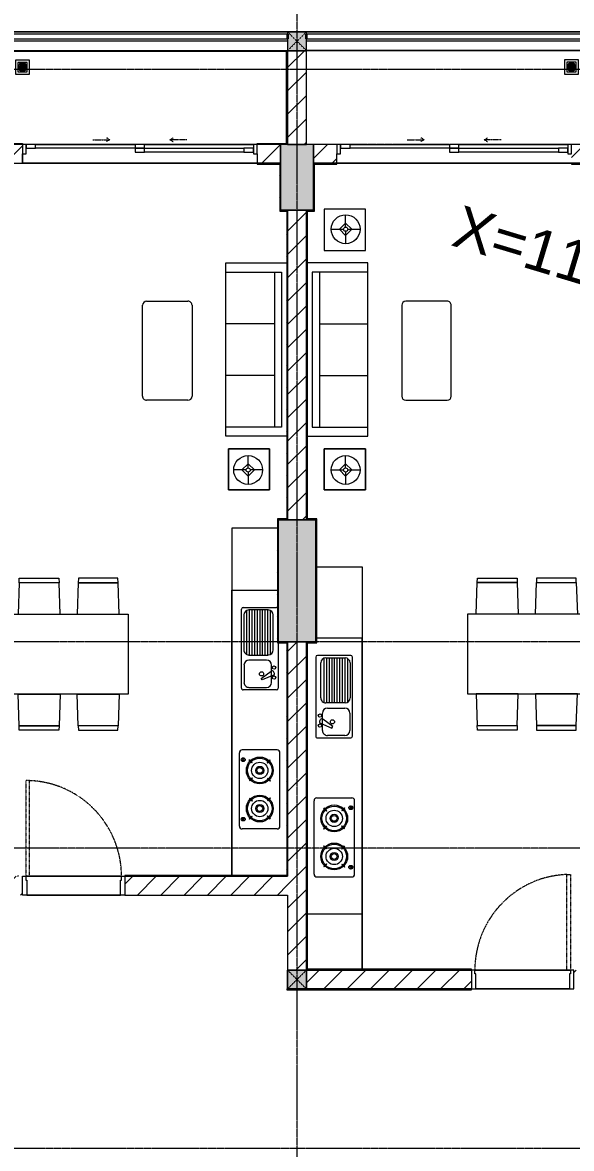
# Model space of a CAD drawing. Header units: millimetres. Extents: x -24439 to 198341, y -52871 to 149926.
# Drawn here: x 88828 to 94678, y 33837 to 45837 of the extents above; entities that cross this region are included whole.
import ezdxf

# ---------------------------------------------------------------- set-up
doc = ezdxf.new("R2010")
doc.units = ezdxf.units.MM
for name, pattern in [('Dash', [6, 3, -3]), ('Grid Line', [22.225, 12.7, -3.175, 3.175, -3.175]), ('NET VAN', [1.06, 0.53, -0.53])]:
    doc.linetypes.add(name, pattern=pattern)
for name, color, linetype, lineweight in [('0-1', 7, 'Continuous', 5), ('A-DETL-GENF-2', 9, 'NET VAN', 9), ('A-DOOR', 31, 'Continuous', 9), ('A-DOOR-FRAM', 31, 'Continuous', 9), ('A-DOOR-HDLN', 31, 'Dash', 9), ('A-FLOR', 192, 'Continuous', 9), ('A-FLOR-1', 9, 'Continuous', 9), ('A-FLOR-HRAL', 11, 'Continuous', 9), ('A-FLOR-HRAL-1', 9, 'Continuous', 9), ('A-WALL', 113, 'Continuous', 9), ('A-WALL-3', 113, 'Continuous', 18), ('A-WALL-PATT-2', 9, 'Continuous', 9), ('A-WALL-PATT-3', 111, 'Continuous', 9), ('G-IMPT', 8, 'Continuous', 9), ('G-IMPT-6', 7, 'Continuous', 9), ('I-FURN', 30, 'Continuous', 9), ('I-FURN-1', 9, 'Continuous', 9), ('I-WALL-1', 253, 'Continuous', 18), ('I-WALL-3', 2, 'Continuous', 18), ('M-EQPM', 50, 'Continuous', 9), ('S-BEAM-1', 9, 'Continuous', 9), ('S-COLS', 52, 'Continuous', 9), ('S-COLS-1', 254, 'Continuous', 5), ('S-COLS-2', 253, 'Continuous', 18), ('S-COLS-4', 52, 'Continuous', 18), ('S-COLS-5', 52, 'Dash', 9), ('S-COLS-HDLN', 52, 'Dash', 9), ('S-GRID-1', 1, 'Grid Line', 9)]:
    doc.layers.add(name, color=color, linetype=linetype, lineweight=lineweight)
doc.styles.add('Arial_2', font='arial_0.ttf', dxfattribs={"height": 450})
pattern_1 = [(45, (0, 0), (-116.67262, 116.67262), [])]
pattern_2 = [(45, (0, 0), (-124.4508, 124.4508), [])]

# ---------------------------------------------------------------- blocks, each defined once
blk = doc.blocks.new('NCV_TKTC_KET CAU_rvt-1-TKCS_MB ĐỊNH VỊ CAO ĐỘ THIẾT KẾ')
at = {"layer": 'S-COLS-1'}
for points in [[(91928, 43837), (91928, 44537), (91578, 44537), (91578, 43837), (91902, 43837)], [(91953, 39237), (91953, 40537), (91553, 40537), (91553, 39237)]]:
    blk.add_hatch(color=256, dxfattribs=at).paths.add_polyline_path(points)
at = {"layer": 'S-BEAM-1'}
for p, q in [((88653, 45537), (91653, 45537)), ((91853, 45537), (94853, 45537))]:
    blk.add_line(p, q, dxfattribs=at)
at = {"layer": 'S-COLS-2'}
for p, q in [((91928, 44537), (91578, 44537)), ((91578, 44537), (91578, 43837)), ((91928, 43837), (91928, 44537)), ((91578, 43837), (91928, 43837)), ((91953, 40537), (91553, 40537)), ((91553, 40537), (91553, 39237)), ((91953, 39237), (91953, 40537)), ((91553, 39237), (91953, 39237))]:
    blk.add_line(p, q, dxfattribs=at)
blk = doc.blocks.new('Railing - Railing-969002-TKCS_MB ĐỊNH VỊ CAO ĐỘ THIẾT KẾ')
at = {"layer": 'A-FLOR-HRAL-1'}
for p, q in [((65754, 36266), (65744, 36276)), ((65744, 36276), (68744, 36276)), ((65754, 36266), (65754, 35286)), ((68734, 36266), (65754, 36266)), ((68734, 36266), (68744, 36276)), ((68734, 35286), (68734, 36266)), ((65754, 35286), (65744, 35276)), ((65754, 35286), (65919, 35286)), ((65919, 35286), (65919, 35276)), ((68419, 35276), (68419, 35286)), ((68419, 35286), (68734, 35286)), ((68734, 35286), (68744, 35276))]:
    blk.add_line(p, q, dxfattribs=at)
blk = doc.blocks.new('LOBBY_SOFA_1 - LOBBY_SOFA_1-V143-TKCS_MB ĐỊNH VỊ CAO ĐỘ THIẾT KẾ')
at = {"layer": 'I-FURN'}
for p, q in [((-2172, 1065), (-2172, 1505)), ((-2128, 1549), (-1160, 1549)), ((-1116, 1505), (-1116, 1065)), ((-1160, 1021), (-2128, 1021)), ((-2688, 634), (-3128, 634)), ((-3128, 634), (-3128, 194)), ((-2688, 194), (-2688, 634)), ((-2556, 660), (-708, 660)), ((-2556, 13), (-2556, 660)), ((-2457, 66), (-2457, 660)), ((-1907, 143), (-1907, 660)), ((-1357, 143), (-1357, 660)), ((-807, 660), (-807, 66)), ((-708, 660), (-708, 13)), ((-2981, 423), (-2915, 489)), ((-2915, 445), (-2915, 577)), ((-2915, 489), (-2849, 423)), ((-2937, 423), (-3069, 423)), ((-2915, 357), (-2981, 423)), ((-2849, 423), (-2915, 357)), ((-2915, 269), (-2915, 401)), ((-2893, 423), (-2761, 423)), ((-3128, 194), (-2688, 194)), ((-807, 143), (-2457, 143)), ((-807, 66), (-2457, 66))]:
    blk.add_line(p, q, dxfattribs=at)
for radius in [154, 22]:
    blk.add_circle((-2915, 423), radius, dxfattribs=at)
for centre, start, end in [((-2128, 1505), 90, 180), ((-1160, 1505), 0, 90), ((-2128, 1065), 180, 270), ((-1160, 1065), 270, 0)]:
    blk.add_arc(centre, 44, start, end, dxfattribs=at)
at = {"layer": 'I-FURN-1'}
for p, q in [((-2172, 1065), (-2172, 1505)), ((-2128, 1549), (-1160, 1549)), ((-1116, 1505), (-1116, 1065)), ((-1160, 1021), (-2128, 1021)), ((-3128, 634), (-2688, 634)), ((-3128, 194), (-3128, 634)), ((-2688, 634), (-2688, 194)), ((-2556, 660), (-708, 660)), ((-2556, 13), (-2556, 660)), ((-708, 660), (-708, 13)), ((-2688, 194), (-3128, 194))]:
    blk.add_line(p, q, dxfattribs=at)
for centre, start, end in [((-2128, 1505), 90, 180), ((-1160, 1505), 0, 90), ((-2128, 1065), 180, 270), ((-1160, 1065), 270, 0)]:
    blk.add_arc(centre, 44, start, end, dxfattribs=at)
blk = doc.blocks.new('HE BEP A1 - HE BEP A 2-V144-TKCS_MB ĐỊNH VỊ CAO ĐỘ THIẾT KẾ')
at = {"layer": 'I-FURN'}
for p, q in [((0, 484), (0, 0)), ((662, 0), (662, 484)), ((662, 0), (662, 484)), ((1220, 494), (1707, 494)), ((2364, 483), (2364, 111)), ((3176, 513), (2394, 513)), ((3206, 483), (3206, 111)), ((845, 121), (845, 477)), ((872, 387), (872, 182)), ((872, 381), (1352, 381)), ((876, 409), (1347, 409)), ((1298, 440), (925, 440)), ((1352, 182), (1352, 387)), ((1406, 370), (1406, 183)), ((1644, 423), (1459, 423)), ((1603, 313), (1524, 418)), ((1541, 452), (1529, 445)), ((1567, 443), (1618, 322)), ((1698, 183), (1698, 370)), ((1724, 477), (1724, 121)), ((2475, 410), (2470, 406)), ((2470, 406), (2499, 377)), ((2504, 381), (2475, 410)), ((2499, 377), (2504, 381)), ((2692, 413), (2663, 384)), ((2663, 384), (2667, 380)), ((2667, 380), (2696, 409)), ((2696, 409), (2692, 413)), ((2873, 409), (2878, 413)), ((2902, 380), (2873, 409)), ((2878, 413), (2907, 384)), ((2907, 384), (2902, 380)), ((3066, 381), (3095, 410)), ((3070, 377), (3066, 381)), ((3100, 406), (3070, 377)), ((3095, 410), (3100, 406)), ((872, 353), (1352, 353)), ((872, 325), (1352, 325)), ((872, 297), (1352, 297)), ((872, 269), (1352, 269)), ((872, 241), (1352, 241)), ((1618, 322), (1603, 313)), ((872, 213), (1352, 213)), ((872, 185), (1352, 185)), ((878, 157), (1345, 157)), ((925, 129), (1298, 129)), ((1459, 130), (1644, 130)), ((2452, 122), (2452, 118)), ((2484, 122), (2452, 122)), ((2467, 188), (2496, 217)), ((2472, 184), (2467, 188)), ((2501, 213), (2472, 184)), ((2484, 118), (2484, 122)), ((2496, 217), (2501, 213)), ((2660, 216), (2665, 220)), ((2689, 187), (2660, 216)), ((2665, 220), (2694, 191)), ((2694, 191), (2689, 187)), ((2905, 220), (2876, 191)), ((2876, 191), (2880, 187)), ((2880, 187), (2909, 216)), ((2909, 216), (2905, 220)), ((3073, 217), (3069, 213)), ((3069, 213), (3098, 184)), ((3102, 188), (3073, 217)), ((3086, 118), (3086, 122)), ((3086, 122), (3118, 122)), ((3098, 184), (3102, 188)), ((3118, 122), (3118, 118)), ((0, 0), (662, 0)), ((3700, 0), (662, 0)), ((1707, 103), (862, 103)), ((3176, 81), (2394, 81)), ((2452, 118), (2484, 118)), ((3118, 118), (3086, 118))]:
    blk.add_line(p, q, dxfattribs=at)
for centre, radius in [((1486, 450), 17.8), ((1593, 450), 17.8), ((2582, 298), 143), ((2582, 298), 131), ((2582, 298), 87.2), ((2988, 298), 143), ((2988, 298), 131), ((2988, 298), 87.2), ((1553, 317), 22.2), ((2582, 298), 43.6), ((2582, 298), 30.9), ((2988, 298), 43.6), ((2988, 298), 30.9)]:
    blk.add_circle(centre, radius, dxfattribs=at)
for centre, radius, start, end in [((862, 477), 17.5, 152.7259, 180), ((1707, 477), 17.5, 0, 90), ((2394, 483), 30, 90, 180), ((3176, 483), 30, 360, 90), ((925, 387), 53.3, 90, 180), ((1298, 387), 53.3, 360, 90), ((1459, 370), 53.3, 90, 180), ((1538, 430), 17.8, 119.9521, 219.4618), ((1550, 437), 17.8, 20.5379, 119.9521), ((1644, 370), 53.3, 360, 90), ((862, 121), 17.5, 180, 270), ((925, 182), 53.3, 180, 270), ((1298, 182), 53.3, 270, 360), ((1459, 183), 53.3, 180, 270), ((1644, 183), 53.3, 270, 360), ((1707, 121), 17.5, 270, 360), ((2485, 121), 33.5, 163.9419, 180), ((2485, 121), 33.5, 180, 196.0581), ((2477, 123), 24.7, 145.204, 163.9419), ((2471, 127), 18.1, 120.7976, 145.204), ((2468, 120), 11.6, 9.9102, 170.0898), ((2468, 133), 11.5, 90, 120.7976), ((2468, 133), 11.5, 59.2024, 90), ((2464, 127), 18.1, 34.796, 59.2024), ((2459, 123), 24.7, 16.0581, 34.796), ((2451, 121), 33.5, 0, 16.0581), ((2451, 121), 33.5, 343.9419, 0), ((3119, 121), 33.5, 163.9419, 180), ((3119, 121), 33.5, 180, 196.0581), ((3111, 123), 24.7, 145.204, 163.9419), ((3105, 127), 18.1, 120.7976, 145.204), ((3102, 120), 11.6, 9.9102, 170.0898), ((3102, 133), 11.5, 90, 120.7976), ((3102, 133), 11.5, 59.2024, 90), ((3098, 127), 18.1, 34.796, 59.2024), ((3093, 123), 24.7, 16.0581, 34.796), ((3084, 121), 33.5, 0, 16.0581), ((3084, 121), 33.5, 343.9419, 0), ((2394, 111), 30, 180, 270), ((2477, 118), 24.7, 196.0581, 214.796), ((2468, 120), 11.6, 189.7177, 350.2823), ((2471, 115), 18.1, 214.796, 239.2024), ((2468, 109), 11.5, 239.2024, 270), ((2468, 109), 11.5, 270, 300.7976), ((2464, 115), 18.1, 300.7976, 325.204), ((2459, 118), 24.7, 325.204, 343.9419), ((3111, 118), 24.7, 196.0581, 214.796), ((3102, 120), 11.6, 189.7177, 350.2823), ((3105, 115), 18.1, 214.796, 239.2024), ((3102, 109), 11.5, 239.2024, 270), ((3102, 109), 11.5, 270, 300.7976), ((3098, 115), 18.1, 300.7976, 325.204), ((3093, 118), 24.7, 325.204, 343.9419), ((3176, 111), 30, 270, 0)]:
    blk.add_arc(centre, radius, start, end, dxfattribs=at)
at = {"layer": 'I-FURN-1'}
for p, q in [((0, 484), (0, 0)), ((0, 0), (3700, 0))]:
    blk.add_line(p, q, dxfattribs=at)
blk = doc.blocks.new('RES_BAN AN 1 - RES_BAN AN 1-V39-TKCS_MB ĐỊNH VỊ CAO ĐỘ THIẾT KẾ')
at = {"layer": 'I-FURN-1'}
for p, q in [((-425, 1275), (425, 1275)), ((-425, 10), (-425, 1275)), ((425, 1275), (425, 10)), ((-762, 1169), (-810, 1167)), ((-810, 1167), (-810, 745)), ((-425, 1180), (-762, 1169)), ((-762, 1169), (-762, 744)), ((-762, 744), (-762, 1169)), ((-425, 733), (-425, 1180)), ((425, 1180), (762, 1169)), ((425, 733), (425, 1180)), ((762, 1169), (762, 744)), ((762, 1169), (762, 744)), ((810, 1167), (762, 1169)), ((810, 745), (810, 1167)), ((-810, 745), (-762, 744)), ((-762, 744), (-425, 733)), ((762, 744), (425, 733)), ((762, 744), (810, 745)), ((-810, 537), (-762, 539)), ((-810, 115), (-810, 537)), ((-425, 550), (-762, 539)), ((-762, 539), (-762, 114)), ((-762, 539), (-762, 114)), ((-425, 102), (-425, 550)), ((425, 550), (762, 539)), ((425, 102), (425, 550)), ((762, 539), (762, 114)), ((762, 539), (810, 537)), ((762, 114), (762, 539)), ((810, 537), (810, 115)), ((-762, 114), (-810, 115)), ((-762, 114), (-425, 102)), ((762, 114), (425, 102)), ((810, 115), (762, 114))]:
    blk.add_line(p, q, dxfattribs=at)
blk = doc.blocks.new('LOBBY_SOFA_1 - LOBBY_SOFA_1-V13-TKCS_MB ĐỊNH VỊ CAO ĐỘ THIẾT KẾ')
at = {"layer": 'I-FURN'}
for p, q in [((-2556, -15), (-2556, -660)), ((-2457, -66), (-2457, -660)), ((-807, -66), (-2457, -66)), ((-807, -660), (-807, -66)), ((-708, -660), (-708, -15)), ((-3128, -194), (-2688, -194)), ((-3128, -634), (-3128, -194)), ((-2688, -194), (-2688, -634)), ((-807, -143), (-2457, -143)), ((-1907, -143), (-1907, -660)), ((-1357, -143), (-1357, -660)), ((-576, -194), (-576, -634)), ((-136, -194), (-576, -194)), ((-136, -634), (-136, -194)), ((-2915, -357), (-2981, -423)), ((-2915, -269), (-2915, -401)), ((-2849, -423), (-2915, -357)), ((-415, -423), (-349, -357)), ((-349, -269), (-349, -401)), ((-349, -357), (-283, -423)), ((-2937, -423), (-3069, -423)), ((-2981, -423), (-2915, -489)), ((-2915, -489), (-2849, -423)), ((-2915, -445), (-2915, -577)), ((-2893, -423), (-2761, -423)), ((-371, -423), (-503, -423)), ((-349, -489), (-415, -423)), ((-283, -423), (-349, -489)), ((-349, -445), (-349, -577)), ((-327, -423), (-195, -423)), ((-2688, -634), (-3128, -634)), ((-2556, -660), (-708, -660)), ((-576, -634), (-136, -634)), ((-2172, -1065), (-2172, -1505)), ((-1160, -1021), (-2128, -1021)), ((-1116, -1505), (-1116, -1065)), ((-2128, -1549), (-1160, -1549))]:
    blk.add_line(p, q, dxfattribs=at)
for centre, radius in [((-2915, -423), 154), ((-349, -423), 154), ((-2915, -423), 22), ((-349, -423), 22)]:
    blk.add_circle(centre, radius, dxfattribs=at)
for centre, start, end in [((-2128, -1065), 90, 180), ((-1160, -1065), 0, 90), ((-2128, -1505), 180, 270), ((-1160, -1505), 270, 0)]:
    blk.add_arc(centre, 44, start, end, dxfattribs=at)
at = {"layer": 'I-FURN-1'}
for p, q in [((-2556, -15), (-2556, -660)), ((-708, -660), (-708, -15)), ((-2688, -194), (-3128, -194)), ((-3128, -194), (-3128, -634)), ((-2688, -634), (-2688, -194)), ((-136, -194), (-576, -194)), ((-576, -194), (-576, -634)), ((-136, -634), (-136, -194)), ((-3128, -634), (-2688, -634)), ((-2556, -660), (-708, -660)), ((-576, -634), (-136, -634)), ((-2172, -1065), (-2172, -1505)), ((-1160, -1021), (-2128, -1021)), ((-1116, -1505), (-1116, -1065)), ((-2128, -1549), (-1160, -1549))]:
    blk.add_line(p, q, dxfattribs=at)
for centre, start, end in [((-2128, -1065), 90, 180), ((-1160, -1065), 0, 90), ((-2128, -1505), 180, 270), ((-1160, -1505), 270, 0)]:
    blk.add_arc(centre, 44, start, end, dxfattribs=at)
blk = doc.blocks.new('HE BEP A - HE BEP A-V147-TKCS_MB ĐỊNH VỊ CAO ĐỘ THIẾT KẾ')
at = {"layer": 'I-FURN'}
for p, q in [((4, -11), (766, -11)), ((4, -495), (4, -11)), ((766, -11), (766, -495)), ((766, -11), (766, -495)), ((4294, -11), (766, -11)), ((1810, -114), (966, -114)), ((3279, -92), (2497, -92)), ((3704, -595), (3704, -11)), ((948, -132), (948, -488)), ((975, -398), (975, -193)), ((975, -196), (1455, -196)), ((975, -224), (1455, -224)), ((981, -168), (1449, -168)), ((1028, -140), (1402, -140)), ((1455, -193), (1455, -398)), ((1509, -381), (1509, -194)), ((1562, -141), (1748, -141)), ((1801, -194), (1801, -381)), ((1828, -488), (1828, -132)), ((2467, -494), (2467, -122)), ((2555, -129), (2588, -129)), ((2555, -133), (2555, -129)), ((2588, -133), (2555, -133)), ((2575, -195), (2571, -199)), ((2571, -199), (2600, -228)), ((2604, -224), (2575, -195)), ((2588, -129), (2588, -133)), ((2600, -228), (2604, -224)), ((2793, -198), (2764, -227)), ((2764, -227), (2768, -231)), ((2768, -231), (2797, -202)), ((2797, -202), (2793, -198)), ((2979, -202), (2984, -198)), ((3009, -231), (2979, -202)), ((2984, -198), (3013, -227)), ((3013, -227), (3009, -231)), ((3172, -224), (3201, -195)), ((3177, -228), (3172, -224)), ((3206, -199), (3177, -228)), ((3189, -129), (3189, -133)), ((3222, -129), (3189, -129)), ((3189, -133), (3222, -133)), ((3201, -195), (3206, -199)), ((3222, -133), (3222, -129)), ((3309, -494), (3309, -122)), ((975, -252), (1455, -252)), ((975, -280), (1455, -280)), ((975, -308), (1455, -308)), ((975, -336), (1455, -336)), ((1706, -324), (1627, -429)), ((1670, -454), (1722, -333)), ((1722, -333), (1706, -324)), ((975, -364), (1455, -364)), ((975, -392), (1455, -392)), ((980, -420), (1450, -420)), ((1402, -451), (1028, -451)), ((1748, -434), (1562, -434)), ((1645, -463), (1632, -456)), ((2574, -417), (2603, -388)), ((2578, -421), (2574, -417)), ((2607, -392), (2578, -421)), ((2603, -388), (2607, -392)), ((2766, -395), (2771, -390)), ((2796, -424), (2766, -395)), ((2771, -390), (2800, -420)), ((2800, -420), (2796, -424)), ((3006, -390), (2977, -420)), ((2977, -420), (2981, -424)), ((2981, -424), (3010, -395)), ((3010, -395), (3006, -390)), ((3174, -388), (3169, -392)), ((3169, -392), (3199, -421)), ((3203, -417), (3174, -388)), ((3199, -421), (3203, -417)), ((966, -505), (1810, -505)), ((3279, -524), (2497, -524))]:
    blk.add_line(p, q, dxfattribs=at)
for centre, radius in [((2685, -309), 143), ((2685, -309), 131), ((2685, -309), 87.2), ((3091, -309), 143), ((3091, -309), 131), ((3091, -309), 87.2), ((1656, -328), 22.2), ((2685, -309), 43.6), ((2685, -309), 30.9), ((3091, -309), 43.6), ((3091, -309), 30.9), ((1589, -461), 17.8), ((1696, -461), 17.8)]:
    blk.add_circle(centre, radius, dxfattribs=at)
for centre, radius, start, end in [((966, -132), 17.5, 90, 180), ((1810, -132), 17.5, 0, 90), ((2497, -122), 30, 90, 180), ((2580, -129), 24.7, 145.204, 163.9419), ((2575, -125), 18.1, 120.7976, 145.204), ((2571, -131), 11.6, 9.7177, 170.2823), ((2571, -120), 11.5, 90, 120.7976), ((2571, -120), 11.5, 59.2024, 90), ((2568, -125), 18.1, 34.796, 59.2024), ((2563, -129), 24.7, 16.0581, 34.796), ((3214, -129), 24.7, 145.204, 163.9419), ((3209, -125), 18.1, 120.7976, 145.204), ((3205, -131), 11.6, 9.7177, 170.2823), ((3205, -120), 11.5, 90, 120.7976), ((3205, -120), 11.5, 59.2024, 90), ((3202, -125), 18.1, 34.796, 59.2024), ((3196, -129), 24.7, 16.0581, 34.796), ((3279, -122), 30, 360, 90), ((1028, -193), 53.3, 90, 180), ((1402, -193), 53.3, 0, 90), ((1562, -194), 53.3, 90, 180), ((1748, -194), 53.3, 0, 90), ((2589, -132), 33.5, 163.9419, 180), ((2589, -132), 33.5, 180, 196.0581), ((2580, -134), 24.7, 196.0581, 214.796), ((2571, -131), 11.6, 189.9102, 350.0898), ((2575, -138), 18.1, 214.796, 239.2024), ((2571, -144), 11.5, 239.2024, 270), ((2571, -144), 11.5, 270, 300.7976), ((2568, -138), 18.1, 300.7976, 325.204), ((2563, -134), 24.7, 325.204, 343.9419), ((2554, -132), 33.5, 0, 16.0581), ((2554, -132), 33.5, 343.9419, 0), ((3223, -132), 33.5, 163.9419, 180), ((3223, -132), 33.5, 180, 196.0581), ((3214, -134), 24.7, 196.0581, 214.796), ((3205, -131), 11.6, 189.9102, 350.0898), ((3209, -138), 18.1, 214.796, 239.2024), ((3205, -144), 11.5, 239.2024, 270), ((3205, -144), 11.5, 270, 300.7976), ((3202, -138), 18.1, 300.7976, 325.204), ((3196, -134), 24.7, 325.204, 343.9419), ((3188, -132), 33.5, 0, 16.0581), ((3188, -132), 33.5, 343.9419, 0), ((1028, -398), 53.3, 180, 270), ((1402, -398), 53.3, 270, 0), ((1562, -381), 53.3, 180, 270), ((1641, -441), 17.8, 140.5382, 240.0479), ((1653, -448), 17.8, 240.0479, 339.4621), ((1748, -381), 53.3, 270, 0), ((966, -488), 17.5, 180, 270), ((1810, -488), 17.5, 270, 0), ((2497, -494), 30, 180, 270), ((3279, -494), 30, 270, 0)]:
    blk.add_arc(centre, radius, start, end, dxfattribs=at)
at = {"layer": 'I-FURN-1'}
for p, q in [((4, -11), (4294, -11)), ((4, -495), (4, -11))]:
    blk.add_line(p, q, dxfattribs=at)
blk = doc.blocks.new('RES_BAN AN 1 - RES_BAN AN 1-V95-TKCS_MB ĐỊNH VỊ CAO ĐỘ THIẾT KẾ')
at = {"layer": 'I-FURN-1'}
for p, q in [((-425, 0), (-425, -1275)), ((425, -1275), (425, 0)), ((-762, -114), (-810, -115)), ((-810, -115), (-810, -537)), ((-762, -114), (-425, -102)), ((-762, -539), (-762, -114)), ((-762, -539), (-762, -114)), ((-425, -102), (-425, -550)), ((425, -102), (425, -550)), ((762, -114), (425, -102)), ((762, -539), (762, -114)), ((762, -114), (762, -539)), ((810, -115), (762, -114)), ((810, -537), (810, -115)), ((-810, -537), (-762, -539)), ((-425, -550), (-762, -539)), ((425, -550), (762, -539)), ((762, -539), (810, -537)), ((-810, -745), (-762, -744)), ((-810, -1167), (-810, -745)), ((-762, -744), (-425, -733)), ((-762, -1169), (-762, -744)), ((-762, -744), (-762, -1169)), ((-425, -733), (-425, -1180)), ((425, -733), (425, -1180)), ((762, -744), (425, -733)), ((762, -744), (810, -745)), ((762, -1169), (762, -744)), ((762, -1169), (762, -744)), ((810, -745), (810, -1167)), ((-762, -1169), (-810, -1167)), ((-425, -1180), (-762, -1169)), ((425, -1180), (762, -1169)), ((810, -1167), (762, -1169)), ((-425, -1275), (425, -1275))]:
    blk.add_line(p, q, dxfattribs=at)
blk = doc.blocks.new('NCV_TKTC_TANG 1_rvt-1-TKCS_MB ĐỊNH VỊ CAO ĐỘ THIẾT KẾ')
at = {"layer": 'A-WALL-PATT-2'}
h = blk.add_hatch(dxfattribs=at)
h.set_pattern_fill('FP_3', color=256, style=0, pattern_type=2)
h.set_pattern_definition(pattern_1)
h.paths.add_polyline_path([(88828, 44327), (88828, 44337), (88688, 44337), (88688, 44327)])
h.paths.add_polyline_path([(91568, 44327), (91578, 44327), (91578, 44337), (91328, 44337), (91328, 44327)])
h = blk.add_hatch(dxfattribs=at)
h.set_pattern_fill('FP_3', color=256, style=0, pattern_type=2)
h.set_pattern_definition(pattern_1)
h.paths.add_polyline_path([(91578, 43827), (91578, 44327), (91568, 44327), (91568, 43827)])
h = blk.add_hatch(dxfattribs=at)
h.set_pattern_fill('FP_3', color=256, style=0, pattern_type=2)
h.set_pattern_definition(pattern_1)
h.paths.add_polyline_path([(94843, 44327), (94843, 44337), (94678, 44337), (94678, 44327)])
h.paths.add_polyline_path([(91938, 44327), (92178, 44327), (92178, 44337), (91928, 44337), (91928, 44327)])
h = blk.add_hatch(dxfattribs=at)
h.set_pattern_fill('FP_3', color=256, style=0, pattern_type=2)
h.set_pattern_definition(pattern_1)
h.paths.add_polyline_path([(91938, 43827), (91938, 44327), (91928, 44327), (91928, 43827)])
h = blk.add_hatch(dxfattribs=at)
h.set_pattern_fill('FP_3', color=256, style=0, pattern_type=2)
h.set_pattern_definition(pattern_1)
h.paths.add_polyline_path([(91643, 40537), (91653, 40537), (91653, 43827), (91643, 43827), (91643, 40547)])
h = blk.add_hatch(dxfattribs=at)
h.set_pattern_fill('FP_3', color=256, style=0, pattern_type=2)
h.set_pattern_definition(pattern_1)
h.paths.add_polyline_path([(91853, 43827), (91928, 43827), (91928, 43837), (91853, 43837)])
h = blk.add_hatch(dxfattribs=at)
h.set_pattern_fill('FP_3', color=256, style=0, pattern_type=2)
h.set_pattern_definition(pattern_1)
h.paths.add_polyline_path([(91853, 40537), (91863, 40537), (91863, 43827), (91853, 43827), (91853, 40857)])
h = blk.add_hatch(dxfattribs=at)
h.set_pattern_fill('FP_3', color=256, style=0, pattern_type=2)
h.set_pattern_definition(pattern_1)
h.paths.add_polyline_path([(91553, 40537), (91643, 40537), (91643, 40547), (91543, 40547), (91543, 40537)])
h = blk.add_hatch(dxfattribs=at)
h.set_pattern_fill('FP_3', color=256, style=0, pattern_type=2)
h.set_pattern_definition(pattern_1)
h.paths.add_polyline_path([(91553, 39227), (91553, 40537), (91543, 40537), (91543, 39227)])
h = blk.add_hatch(dxfattribs=at)
h.set_pattern_fill('FP_3', color=256, style=0, pattern_type=2)
h.set_pattern_definition(pattern_1)
h.paths.add_polyline_path([(91963, 40537), (91963, 40547), (91863, 40547), (91863, 40537), (91953, 40537)])
h = blk.add_hatch(dxfattribs=at)
h.set_pattern_fill('FP_3', color=256, style=0, pattern_type=2)
h.set_pattern_definition(pattern_1)
h.paths.add_polyline_path([(91963, 39227), (91963, 40537), (91953, 40537), (91953, 39227)])
h = blk.add_hatch(dxfattribs=at)
h.set_pattern_fill('FP_3', color=256, style=0, pattern_type=2)
h.set_pattern_definition(pattern_1)
h.paths.add_polyline_path([(91653, 36738), (91653, 39227), (91643, 39227), (91643, 36738)])
h = blk.add_hatch(dxfattribs=at)
h.set_pattern_fill('FP_3', color=256, style=0, pattern_type=2)
h.set_pattern_definition(pattern_1)
h.paths.add_polyline_path([(91853, 35747), (91863, 35747), (91863, 39227), (91853, 39227), (91853, 38885)])
h = blk.add_hatch(dxfattribs=at)
h.set_pattern_fill('FP_3', color=256, style=0, pattern_type=2)
h.set_pattern_definition(pattern_1)
h.paths.add_polyline_path([(88828, 36738), (88828, 36748), (88688, 36748), (88688, 36738)])
h.paths.add_polyline_path([(91643, 36738), (91643, 36748), (89918, 36748), (89918, 36738), (90086, 36738)])
h = blk.add_hatch(dxfattribs=at)
h.set_pattern_fill('FP_3', color=256, style=0, pattern_type=2)
h.set_pattern_definition(pattern_1)
h.paths.add_polyline_path([(94853, 35737), (94853, 35747), (94702, 35747), (94702, 35737)])
h.paths.add_polyline_path([(92507, 35737), (93612, 35737), (93612, 35747), (91853, 35747), (91853, 35737)])
at = {"layer": 'A-FLOR-1'}
for p, q in [((94853, 45537), (91853, 45537)), ((91328, 44537), (88828, 44537)), ((94638, 44537), (93478, 44537)), ((88828, 44437), (88828, 44337)), ((91328, 44337), (88828, 44337)), ((88828, 44337), (91328, 44337)), ((94678, 44337), (92178, 44337)), ((92178, 44337), (94678, 44337)), ((88863, 36738), (89883, 36738)), ((89883, 36738), (88863, 36738)), ((88873, 36538), (89873, 36538)), ((93647, 35737), (94667, 35737)), ((94667, 35737), (93647, 35737)), ((93657, 35537), (94657, 35537))]:
    blk.add_line(p, q, dxfattribs=at)
at = {"layer": 'I-WALL-1'}
for p, q in [((91578, 44337), (91328, 44337)), ((91328, 44337), (91328, 44327)), ((91328, 44327), (91568, 44327)), ((91568, 44327), (91568, 43827)), ((91578, 44327), (91578, 44337)), ((91578, 43837), (91578, 44327)), ((92178, 44337), (91928, 44337)), ((91928, 44337), (91928, 44327)), ((91928, 44327), (91928, 43837)), ((91938, 44327), (92178, 44327)), ((91938, 43827), (91938, 44327)), ((92178, 44327), (92178, 44337)), ((94843, 44337), (94678, 44337)), ((94678, 44337), (94678, 44327)), ((94678, 44327), (94843, 44327)), ((91568, 43827), (91578, 43827)), ((91653, 43837), (91578, 43837)), ((91578, 43827), (91643, 43827)), ((91643, 43827), (91643, 40547)), ((91653, 43827), (91653, 43837)), ((91653, 40537), (91653, 43827)), ((91928, 43837), (91853, 43837)), ((91853, 43837), (91853, 43827)), ((91853, 43827), (91853, 40537)), ((91863, 43827), (91928, 43827)), ((91863, 40547), (91863, 43827)), ((91928, 43827), (91938, 43827)), ((91643, 40547), (91543, 40547)), ((91543, 40547), (91543, 40537)), ((91543, 40537), (91543, 39227)), ((91553, 40537), (91643, 40537)), ((91553, 39237), (91553, 40537)), ((91643, 40537), (91653, 40537)), ((91853, 40537), (91863, 40537)), ((91963, 40547), (91863, 40547)), ((91863, 40537), (91953, 40537)), ((91953, 40537), (91953, 39237)), ((91963, 40537), (91963, 40547)), ((91963, 39227), (91963, 40537)), ((91543, 39227), (91553, 39227)), ((91653, 39237), (91553, 39237)), ((91553, 39227), (91643, 39227)), ((91643, 39227), (91643, 36748)), ((91653, 39227), (91653, 39237)), ((91653, 36738), (91653, 39227)), ((91953, 39237), (91853, 39237)), ((91853, 39237), (91853, 39227)), ((91853, 39227), (91853, 35747)), ((91863, 39227), (91953, 39227)), ((91863, 35747), (91863, 39227)), ((91953, 39227), (91963, 39227)), ((91643, 36748), (89918, 36748)), ((89918, 36748), (89918, 36738)), ((89918, 36738), (91643, 36738)), ((91643, 36738), (91653, 36738)), ((91853, 35747), (91853, 35737)), ((91853, 35737), (93612, 35737)), ((93612, 35747), (91863, 35747)), ((93612, 35737), (93612, 35747))]:
    blk.add_line(p, q, dxfattribs=at)
at = {"layer": 'A-FLOR-HRAL-1'}
blk.add_blockref('Railing - Railing-969002-TKCS_MB ĐỊNH VỊ CAO ĐỘ THIẾT KẾ', (22908, 9261), dxfattribs=at)
at = {"layer": 'I-FURN-1'}
for name, p, rotation in [('LOBBY_SOFA_1 - LOBBY_SOFA_1-V13-TKCS_MB ĐỊNH VỊ CAO ĐỘ THIẾT KẾ', (91848, 43983), 90.00000000000031), ('LOBBY_SOFA_1 - LOBBY_SOFA_1-V143-TKCS_MB ĐỊNH VỊ CAO ĐỘ THIẾT KẾ', (91655, 43983), 90.0000000000005), ('HE BEP A1 - HE BEP A 2-V144-TKCS_MB ĐỊNH VỊ CAO ĐỘ THIẾT KẾ', (91058, 40448), 269.9999999999999), ('HE BEP A - HE BEP A-V147-TKCS_MB ĐỊNH VỊ CAO ĐỘ THIẾT KẾ', (92458, 40040), 269.9999999999999), ('RES_BAN AN 1 - RES_BAN AN 1-V39-TKCS_MB ĐỊNH VỊ CAO ĐỘ THIẾT KẾ', (88678, 39105), 269.9999999999997), ('RES_BAN AN 1 - RES_BAN AN 1-V95-TKCS_MB ĐỊNH VỊ CAO ĐỘ THIẾT KẾ', (94843, 39106), 269.9999999999999)]:
    blk.add_blockref(name, p, dxfattribs=dict(at, rotation=rotation))
blk = doc.blocks.new('FD_05 - FD_05-1000x2200mm-835434-TKCS_MB ĐỊNH VỊ CAO ĐỘ THIẾT KẾ')
at = {"layer": 'A-DETL-GENF-2'}
for p, q in [((470, 100), (470, 1120)), ((470, 1120), (510, 1120)), ((510, 1120), (510, 100)), ((510, 100), (470, 100))]:
    blk.add_line(p, q, dxfattribs=at)
blk.add_arc((510, 100), 1020, 92.2475, 180, dxfattribs=at)
at = {"layer": 'A-DOOR-FRAM'}
for p, q in [((-510, 100), (-545, 100)), ((-545, 100), (-545, -100)), ((-510, 60), (-510, 100)), ((-500, 60), (-510, 60)), ((-500, -100), (-500, 60)), ((510, 60), (500, 60)), ((500, 60), (500, -100)), ((545, 100), (510, 100)), ((510, 100), (510, 60)), ((545, -100), (545, 100)), ((-545, -100), (-500, -100)), ((500, -100), (545, -100))]:
    blk.add_line(p, q, dxfattribs=at)
blk = doc.blocks.new('DEG_02-DEG_03 - DEG_02-2500x2400mm-CỬA ĐI 02 CÁNH TRƯỢT-625766-TKCS_MB ĐỊNH VỊ CAO ĐỘ THIẾT KẾ')
at = {"layer": 'A-DOOR'}
for p, q in [((-1110, 100), (-1210, 100)), ((-1210, 100), (-1210, 60)), ((-1210, 60), (-1110, 60)), ((-1110, 60), (-1110, 100)), ((-1110, 100), (-50, 100)), ((-50, 60), (-1110, 60)), ((50, 100), (-50, 100)), ((-50, 100), (-50, 60)), ((50, 60), (-50, 60)), ((-50, 60), (-50, 20)), ((-50, 60), (50, 60)), ((-50, 20), (50, 20)), ((50, 60), (50, 100)), ((50, 20), (50, 60)), ((50, 60), (1110, 60)), ((1110, 20), (50, 20)), ((1210, 60), (1110, 60)), ((1110, 60), (1110, 20)), ((1110, 20), (1210, 20)), ((1210, 20), (1210, 60))]:
    blk.add_line(p, q, dxfattribs=at)
at = {"layer": 'A-DOOR-FRAM'}
for p, q in [((-1210, 100), (-1250, 100)), ((-1250, 100), (-1250, 0)), ((-1250, 0), (-1210, 0)), ((-1210, 0), (-1210, 100)), ((1250, 100), (1210, 100)), ((1210, 100), (1210, 0)), ((1210, 0), (1250, 0)), ((1250, 0), (1250, 100))]:
    blk.add_line(p, q, dxfattribs=at)
at = {"layer": 'A-DOOR-HDLN'}
for p, q in [((-500, 151), (-320, 151)), ((-320, 151), (-355, 171)), ((-320, 151), (-355, 131)), ((320, 151), (355, 171)), ((320, 151), (355, 131)), ((500, 151), (320, 151))]:
    blk.add_line(p, q, dxfattribs=at)
blk = doc.blocks.new('Railing - 50 x 10mm-1251311-TKCS_MB ĐỊNH VỊ CAO ĐỘ THIẾT KẾ')
at = {"layer": 'A-FLOR-HRAL'}
for p, q in [((25, 5), (-25, 5)), ((-25, 5), (-25, -5)), ((25, -5), (25, 5)), ((-25, -5), (25, -5))]:
    blk.add_line(p, q, dxfattribs=at)
blk = doc.blocks.new('Railing - Railing-1601247-TKCS_MB ĐỊNH VỊ CAO ĐỘ THIẾT KẾ')
at = {"layer": 'A-FLOR-HRAL'}
for p, q in [((91648, 45712), (88658, 45712)), ((88658, 45662), (91648, 45662))]:
    blk.add_line(p, q, dxfattribs=at)
at = {"extrusion": (0, 0, -1), "zscale": -1, "rotation": 90}
for p in [(-88653, 45687), (-91653, 45687)]:
    blk.add_blockref('Railing - 50 x 10mm-1251311-TKCS_MB ĐỊNH VỊ CAO ĐỘ THIẾT KẾ', p, dxfattribs=at)
blk = doc.blocks.new('Railing - Railing-1601312-TKCS_MB ĐỊNH VỊ CAO ĐỘ THIẾT KẾ')
at = {"layer": 'A-FLOR-HRAL'}
for p, q in [((94848, 45712), (91858, 45712)), ((91858, 45662), (94848, 45662))]:
    blk.add_line(p, q, dxfattribs=at)
at = {"extrusion": (0, 0, -1), "zscale": -1, "rotation": 90}
for p in [(-91853, 45687), (-94853, 45687)]:
    blk.add_blockref('Railing - 50 x 10mm-1251311-TKCS_MB ĐỊNH VỊ CAO ĐỘ THIẾT KẾ', p, dxfattribs=at)
blk = doc.blocks.new('TKTC_XREF_251221_MB TANG 1 - TKTC_XREF_260130_MB TANG 1_dwg_THU NUOC - THU NUOC-444531-TKCS_MB TẦNG 1-4202120-TKCS_MB ĐỊNH VỊ CAO ĐỘ THIẾT KẾ')
at = {"layer": 'M-EQPM'}
for p, q in [((-23, 11), (41, 11)), ((41, 5), (-23, 5)), ((-11, 23), (28, 23)), ((28, 17), (-11, 17)), ((-1, 36), (19, 36)), ((19, 30), (-1, 30)), ((-23, -14), (41, -14)), ((41, -20), (-23, -20)), ((-11, -26), (28, -26)), ((28, -32), (-11, -32)), ((-1, -38), (19, -38)), ((19, -44), (-1, -44))]:
    blk.add_line(p, q, dxfattribs=at)
at = {"layer": 'M-EQPM', "flags": 128}
for points in [[(84, -79), (84, 71), (-66, 71), (-66, -79)], [(59, -54), (59, 46), (-41, 46), (-41, -54)]]:
    blk.add_lwpolyline(points, close=True, dxfattribs=at)
for points in [[(-23, -1), (1, -1), (1, -7), (-23, -7)], [(41, -7), (17, -7), (17, -1), (41, -1)]]:
    blk.add_lwpolyline(points, dxfattribs=at)
at = {"layer": 'M-EQPM'}
for centre, radius, start, end in [((9, -4), 45, 360, 180), ((9, -4), 45, 360, 180), ((-23, 8), 3, 90, 270), ((-11, 20), 3, 90, 270), ((-1, 33), 3, 90, 270), ((19, 33), 3, 270, 90), ((28, 20), 3, 270, 90), ((41, 8), 3, 270, 90), ((9, -4), 45, 180, 360), ((9, -4), 45, 180, 360), ((-23, -4), 3, 90, 270), ((-23, -17), 3, 90, 270), ((-11, -29), 3, 90, 270), ((-1, -41), 3, 90, 270), ((19, -41), 3, 270, 90), ((28, -29), 3, 270, 90), ((41, -4), 3, 270, 90), ((41, -17), 3, 270, 90)]:
    blk.add_arc(centre, radius, start, end, dxfattribs=at)
blk = doc.blocks.new('TKTC_XREF_251221_MB TANG 1 - TKTC_XREF_260130_MB TANG 1_dwg-4202109-TKCS_MB ĐỊNH VỊ CAO ĐỘ THIẾT KẾ')
at = {"layer": 'G-IMPT'}
blk.add_line((-108099, -355608), (-114699, -355608), dxfattribs=at)
for p in [(-114332, -355981), (-108484, -355980)]:
    blk.add_blockref('TKTC_XREF_251221_MB TANG 1 - TKTC_XREF_260130_MB TANG 1_dwg_THU NUOC - THU NUOC-444531-TKCS_MB TẦNG 1-4202120-TKCS_MB ĐỊNH VỊ CAO ĐỘ THIẾT KẾ', p)
blk = doc.blocks.new('TKTC_XREF_251221_MB TANG 1 - TKTC_XREF_251221_MB TANG 1-2038492-TKCS_MB ĐỊNH VỊ CAO ĐỘ THIẾT KẾ')
blk.add_blockref('TKTC_XREF_251221_MB TANG 1 - TKTC_XREF_260130_MB TANG 1_dwg-4202109-TKCS_MB ĐỊNH VỊ CAO ĐỘ THIẾT KẾ', (169499, 384110))
blk = doc.blocks.new('G1_SOF - BO TRU - 200x200-3050151-TKCS_MB ĐỊNH VỊ CAO ĐỘ THIẾT KẾ')
at = {"layer": 'S-COLS-HDLN'}
for p, q in [((-100, 100), (100, -100)), ((100, 100), (-100, -100))]:
    blk.add_line(p, q, dxfattribs=at)
blk = doc.blocks.new('FD_05 - FD_05-1000x2200mm-835433-TKCS_MB ĐỊNH VỊ CAO ĐỘ THIẾT KẾ')
at = {"layer": 'A-DETL-GENF-2'}
for p, q in [((510, -100), (470, -100)), ((470, -100), (470, -1120)), ((510, -1120), (510, -100)), ((470, -1120), (510, -1120))]:
    blk.add_line(p, q, dxfattribs=at)
blk.add_arc((510, -100), 1020, 180, 267.7525, dxfattribs=at)
at = {"layer": 'A-DOOR-FRAM'}
for p, q in [((-545, 100), (-500, 100)), ((-545, -100), (-545, 100)), ((-500, 100), (-500, -60)), ((500, 100), (545, 100)), ((500, -60), (500, 100)), ((545, 100), (545, -100)), ((-510, -100), (-545, -100)), ((-500, -60), (-510, -60)), ((-510, -60), (-510, -100)), ((510, -60), (500, -60)), ((510, -100), (510, -60)), ((545, -100), (510, -100))]:
    blk.add_line(p, q, dxfattribs=at)
blk = doc.blocks.new('NCV_TKCS_251209_TONG THE HIEN TRANG SAN DUONG - NCV_TKCS_HIEN TRANG_251209a_dwg-1612995-TKCS_MB ĐỊNH VỊ CAO ĐỘ THIẾT KẾ')
at = {"layer": 'G-IMPT-6', "insert": (563581232, 1145014670), "char_height": 450, "width": 5277.08, "attachment_point": 3, "line_spacing_factor": 0.941778, "style": 'Arial_2'}
blk.add_mtext('X=1145009.154Y=563585.009Z=1.00', dxfattribs=at)
blk = doc.blocks.new('NCV_TKCS_251209_TONG THE HIEN TRANG SAN DUONG - NCV_TKCS_251209_TONG THE HIEN TRANG SAN DUONG-1605292-TKCS_MB ĐỊNH VỊ CAO ĐỘ THIẾT KẾ')
at = {"rotation": 343.2379237072182}
blk.add_blockref('NCV_TKCS_251209_TONG THE HIEN TRANG SAN DUONG - NCV_TKCS_HIEN TRANG_251209a_dwg-1612995-TKCS_MB ĐỊNH VỊ CAO ĐỘ THIẾT KẾ', (-869777548, -933796959), dxfattribs=at)

msp = doc.modelspace()

# ---------------------------------------------------------------- hatches: boundary and pattern name
at = {"layer": 'A-WALL-PATT-3'}
h = msp.add_hatch(dxfattribs=at)
h.set_pattern_fill('FP_1', color=256, style=0, pattern_type=2)
h.set_pattern_definition(pattern_2)
h.paths.add_polyline_path([(91652.6, 44537), (91852.6, 44537), (91852.6, 45536.9), (91652.6, 45536.9), (91652.6, 44802)])
h = msp.add_hatch(dxfattribs=at)
h.set_pattern_fill('FP_1', color=256, style=0, pattern_type=2)
h.set_pattern_definition(pattern_2)
h.paths.add_polyline_path([(88787.6, 44336.9), (88827.6, 44336.9), (88827.6, 44536.9), (88652.6, 44536.9), (88652.6, 44336.9)])
h.paths.add_polyline_path([(91577.6, 44336.9), (91577.6, 44536.9), (91327.6, 44536.9), (91327.6, 44336.9)])
h = msp.add_hatch(dxfattribs=at)
h.set_pattern_fill('FP_1', color=256, style=0, pattern_type=2)
h.set_pattern_definition(pattern_2)
h.paths.add_polyline_path([(92177.6, 44336.9), (92177.6, 44536.9), (91927.6, 44536.9), (91927.6, 44336.9)])
h.paths.add_polyline_path([(94852.6, 44336.9), (94852.6, 44536.9), (94677.6, 44536.9), (94677.6, 44336.9)])
h = msp.add_hatch(dxfattribs=at)
h.set_pattern_fill('FP_1', color=256, style=0, pattern_type=2)
h.set_pattern_definition(pattern_2)
h.paths.add_polyline_path([(91852.6, 40536.9), (91852.6, 43837), (91652.6, 43837), (91652.6, 40536.9)])
h = msp.add_hatch(dxfattribs=at)
h.set_pattern_fill('FP_1', color=256, style=0, pattern_type=2)
h.set_pattern_definition(pattern_2)
h.paths.add_polyline_path([(91852.6, 35737.4), (91852.6, 39237.4), (91652.6, 39237.4), (91652.6, 35737.4)])
h = msp.add_hatch(dxfattribs=at)
h.set_pattern_fill('FP_1', color=256, style=0, pattern_type=2)
h.set_pattern_definition(pattern_2)
h.paths.add_polyline_path([(83727.6, 36537.8), (87627.6, 36537.8), (87627.6, 36737.8), (83727.6, 36737.8)])
h.paths.add_polyline_path([(90086, 36537.8), (91652.6, 36537.8), (91652.6, 36737.8), (89917.5, 36737.8), (89917.5, 36537.8)])
h.paths.add_polyline_path([(87827.6, 36537.8), (88827.5, 36537.8), (88827.5, 36737.8), (87827.6, 36737.8)])
h = msp.add_hatch(dxfattribs=at)
h.set_pattern_fill('FP_1', color=256, style=0, pattern_type=2)
h.set_pattern_definition(pattern_2)
h.paths.add_polyline_path([(116110.3, 35537.4), (116252.6, 35537.4), (116252.6, 35737.4), (111452.6, 35737.4), (111452.6, 35537.4), (115505.1, 35537.4)])
h.paths.add_polyline_path([(104611.2, 35537.4), (105623.3, 35537.4), (105622.6, 35737.4), (104412.6, 35737.4), (104412.6, 35537.4), (104422.6, 35537.4)])
h.paths.add_polyline_path([(108052.6, 35537.4), (108052.6, 35737.4), (105785.7, 35737.4), (105862.1, 35726.6), (105979.2, 35698.6), (106093.1, 35659.5), (106202.7, 35609.8), (106324.6, 35537.4), (107032, 35537.4)])
h.paths.add_polyline_path([(99852.6, 35537.4), (99852.6, 35737.4), (95052.4, 35737.4), (95052.4, 35537.4), (99769.4, 35537.4)])
h.paths.add_polyline_path([(100052.6, 35537.4), (104212.6, 35537.4), (104212.6, 35737.4), (100052.6, 35737.4)])
h.paths.add_polyline_path([(111252.6, 35537.4), (111252.6, 35737.4), (108252.6, 35737.4), (108252.6, 35537.4)])
h.paths.add_polyline_path([(91852.6, 35537.4), (93612.4, 35537.4), (93612.4, 35737.4), (91852.6, 35737.4)])
h.paths.add_polyline_path([(94702.4, 35537.4), (94852.4, 35537.4), (94852.4, 35737.4), (94702.4, 35737.4), (94702.4, 35697.4)])
h = msp.add_hatch(dxfattribs=at)
h.set_pattern_fill('FP_8', color=256, style=0, pattern_type=2)
h.set_pattern_definition(pattern_1)
h.paths.add_polyline_path([(104212.6, 35527.4), (104212.6, 35537.4), (94702.4, 35537.4), (94702.4, 35527.4), (104202.6, 35527.4)])
h.paths.add_polyline_path([(92506.8, 35527.4), (93612.4, 35527.4), (93612.4, 35537.4), (91642.6, 35537.4), (91642.6, 35527.4)])
at = {"layer": 'S-COLS-1'}
for points in [[(91847.6, 45536.9), (91852.6, 45536.9), (91852.6, 45662.4), (91847.6, 45662.4), (91847.6, 45712.4), (91852.6, 45712.4), (91852.6, 45736.9), (91652.6, 45736.9), (91652.6, 45712.4), (91657.6, 45712.4), (91657.6, 45662.4), (91652.6, 45662.4), (91652.6, 45536.9), (91657.6, 45536.9)], [(91652.6, 35537.4), (91852.6, 35537.4), (91852.6, 35737.4), (91652.6, 35737.4)]]:
    msp.add_hatch(color=256, dxfattribs=at).paths.add_polyline_path(points)

# ---------------------------------------------------------------- linework, layer by layer
at = {"layer": 'A-FLOR'}
msp.add_line((91652.6, 35537.4), (91652.6, 35737.4), dxfattribs=at)
at = {"layer": 'A-WALL'}
for p, q in [((88652.6, 45737.4), (91652.6, 45737.4)), ((91652.6, 45736.9), (91852.6, 45736.9)), ((91852.6, 45737.4), (94852.6, 45737.4)), ((91652.6, 45637.4), (88652.6, 45637.4)), ((94852.6, 45637.4), (91852.6, 45637.4)), ((91852.6, 45536.9), (91652.6, 45536.9)), ((90127.6, 44536.9), (91287.6, 44536.9)), ((93477.6, 44536.9), (94637.6, 44536.9)), ((91327.6, 44336.9), (88827.6, 44336.9)), ((94677.6, 44336.9), (92177.6, 44336.9)), ((88862.5, 36737.8), (89882.5, 36737.8)), ((89872.5, 36537.8), (88872.5, 36537.8)), ((89917.5, 36537.8), (91652.6, 36537.8)), ((91652.6, 35737.4), (91852.6, 35737.4)), ((91852.6, 35737.4), (91852.6, 35537.4)), ((93647.4, 35737.4), (94667.4, 35737.4)), ((91852.6, 35537.4), (93612.4, 35537.4)), ((93612.4, 35537.4), (91852.6, 35537.4)), ((94657.4, 35537.4), (93657.4, 35537.4))]:
    msp.add_line(p, q, dxfattribs=at)
at = {"layer": 'A-WALL-3'}
for p, q in [((91852.6, 45737.4), (91652.6, 45737.4)), ((91652.6, 45737.4), (91652.6, 45736.9)), ((91852.6, 45736.9), (91852.6, 45737.4)), ((91652.6, 45536.9), (91652.6, 44537)), ((91852.6, 44537), (91852.6, 45536.9)), ((88827.6, 44536.9), (88652.6, 44536.9)), ((91577.6, 44536.9), (91327.6, 44536.9)), ((91577.6, 44336.9), (91577.6, 44536.9)), ((91652.6, 44537), (91852.6, 44537)), ((92177.6, 44536.9), (91927.6, 44536.9)), ((91927.6, 44536.9), (91927.6, 44336.9)), ((88827.6, 44336.9), (88827.6, 44436.9)), ((91327.6, 44436.9), (91327.6, 44336.9)), ((92177.6, 44336.9), (92177.6, 44436.9)), ((88652.6, 44336.9), (88827.6, 44336.9)), ((91327.6, 44336.9), (91577.6, 44336.9)), ((91927.6, 44336.9), (92177.6, 44336.9)), ((91652.6, 43837), (91652.6, 40536.9)), ((91852.6, 43837), (91652.6, 43837)), ((91852.6, 40536.9), (91852.6, 43837)), ((91652.6, 40536.9), (91852.6, 40536.9)), ((91652.6, 39237.4), (91652.6, 36737.8)), ((91852.6, 39237.4), (91652.6, 39237.4)), ((91852.6, 35737.4), (91852.6, 39237.4)), ((91652.6, 36737.8), (89917.5, 36737.8)), ((91652.6, 36537.8), (91652.6, 35737.4)), ((93612.4, 35737.4), (91852.6, 35737.4))]:
    msp.add_line(p, q, dxfattribs=at)
at = {"layer": 'I-WALL-3'}
for p, q in [((91642.6, 35537.4), (91642.6, 35527.4)), ((91642.6, 35527.4), (93612.4, 35527.4)), ((91852.6, 35537.4), (91652.6, 35537.4)), ((93612.4, 35527.4), (93612.4, 35537.4))]:
    msp.add_line(p, q, dxfattribs=at)
at = {"layer": 'S-COLS'}
for p, q in [((91852.6, 45736.9), (91652.6, 45736.9)), ((91652.6, 45536.9), (91852.6, 45536.9)), ((91852.6, 35737.4), (91652.6, 35737.4)), ((91852.6, 35537.4), (91852.6, 35737.4))]:
    msp.add_line(p, q, dxfattribs=at)
at = {"layer": 'S-COLS-4'}
for p, q in [((91652.6, 45736.9), (91652.6, 45712.4)), ((91852.6, 45712.4), (91852.6, 45736.9)), ((91652.6, 45662.4), (91652.6, 45536.9)), ((91852.6, 45536.9), (91852.6, 45662.4)), ((91652.6, 35737.4), (91652.6, 35537.4)), ((91652.6, 35537.4), (91852.6, 35537.4))]:
    msp.add_line(p, q, dxfattribs=at)
at = {"layer": 'S-GRID-1'}
for p, q in [((91752.6, 20960.6), (91752.6, 80482.7)), ((128757.8, 45336.9), (32145.8, 45336.9)), ((131551.8, 44536.9), (29351.8, 44536.9)), ((131551.8, 39236.9), (29351.8, 39236.9)), ((131551.8, 37036.9), (29351.8, 37036.9)), ((128757.8, 33836.9), (32145.8, 33836.9))]:
    msp.add_line(p, q, dxfattribs=at)

# ---------------------------------------------------------------- block references
at = {"layer": '0-1'}
for name in ['NCV_TKTC_KET CAU_rvt-1-TKCS_MB ĐỊNH VỊ CAO ĐỘ THIẾT KẾ', 'NCV_TKTC_TANG 1_rvt-1-TKCS_MB ĐỊNH VỊ CAO ĐỘ THIẾT KẾ']:
    msp.add_blockref(name, (0, 0), dxfattribs=at)
at = {"layer": 'A-DETL-GENF-2'}
msp.add_blockref('NCV_TKCS_251209_TONG THE HIEN TRANG SAN DUONG - NCV_TKCS_251209_TONG THE HIEN TRANG SAN DUONG-1605292-TKCS_MB ĐỊNH VỊ CAO ĐỘ THIẾT KẾ', (26103.5, 9888.2), dxfattribs=at)
at = {"layer": 'A-DOOR'}
for name, p in [('DEG_02-DEG_03 - DEG_02-2500x2400mm-CỬA ĐI 02 CÁNH TRƯỢT-625766-TKCS_MB ĐỊNH VỊ CAO ĐỘ THIẾT KẾ', (90077.6, 44436.9)), ('DEG_02-DEG_03 - DEG_02-2500x2400mm-CỬA ĐI 02 CÁNH TRƯỢT-625766-TKCS_MB ĐỊNH VỊ CAO ĐỘ THIẾT KẾ', (93427.6, 44436.9)), ('FD_05 - FD_05-1000x2200mm-835434-TKCS_MB ĐỊNH VỊ CAO ĐỘ THIẾT KẾ', (94157.4, 35637.4))]:
    msp.add_blockref(name, p, dxfattribs=at)
at = {"layer": 'A-DOOR', "rotation": 180}
msp.add_blockref('FD_05 - FD_05-1000x2200mm-835433-TKCS_MB ĐỊNH VỊ CAO ĐỘ THIẾT KẾ', (89372.5, 36637.8), dxfattribs=at)
at = {"layer": 'A-FLOR-HRAL'}
for name in ['Railing - Railing-1601247-TKCS_MB ĐỊNH VỊ CAO ĐỘ THIẾT KẾ', 'Railing - Railing-1601312-TKCS_MB ĐỊNH VỊ CAO ĐỘ THIẾT KẾ']:
    msp.add_blockref(name, (0, 0), dxfattribs=at)
at = {"layer": 'M-EQPM'}
msp.add_blockref('TKTC_XREF_251221_MB TANG 1 - TKTC_XREF_251221_MB TANG 1-2038492-TKCS_MB ĐỊNH VỊ CAO ĐỘ THIẾT KẾ', (33652.6, 17236.9), dxfattribs=at)
at = {"layer": 'S-COLS-5'}
for p in [(91752.6, 45636.9), (91752.6, 35637.4)]:
    msp.add_blockref('G1_SOF - BO TRU - 200x200-3050151-TKCS_MB ĐỊNH VỊ CAO ĐỘ THIẾT KẾ', p, dxfattribs=at)

doc.saveas('drawing.dxf')
